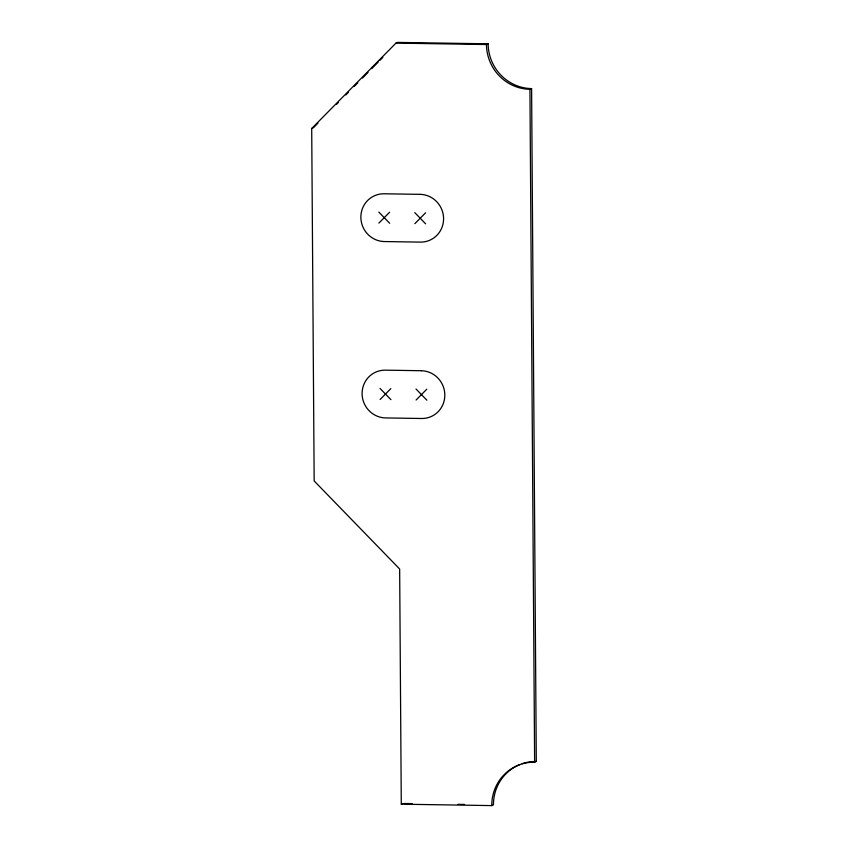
<?xml version="1.0" encoding="UTF-8"?>
<svg xmlns="http://www.w3.org/2000/svg" width="848" height="848" viewBox="0 0 848 848"><rect width="100%" height="100%" fill="white"/><g stroke="black" fill="none" stroke-linecap="round" stroke-linejoin="round"><path stroke-width="1.27" d="M311.704 128.493L395.974 43.11L397.648 42.4L488.13 43.82A44.308 42.951 66.8 0 0 531.601 88.595L536.296 761.472L534.632 762.182A44.308 42.951 66.8 0 0 491.776 805.6L401.284 804.18L399.652 569.008L314.163 480.954L311.704 128.493L313.368 127.783L318 123.087M336.518 104.325L338.373 102.449M345.783 94.944L348.56 92.125M354.114 86.496L357.824 82.744M362.456 78.058L368.011 72.43M371.71 68.667L378.197 62.105M380.052 60.229L382.83 57.41M378.886 223.098L389.603 212.244M414.852 223.66L425.569 212.806M380.127 399.472L390.833 388.617M416.092 400.033L426.798 389.179M395.974 43.11L486.466 44.541L488.13 43.82M534.632 762.182L529.936 89.305L531.601 88.595M401.284 804.18L402.959 803.459M491.776 805.6L493.451 804.89A44.308 42.951 66.8 0 1 519.803 764.567M404.273 803.48L412.139 803.607M458.037 804.328L464.598 804.434M414.778 212.636L425.643 223.83M378.812 212.074L389.677 223.268M416.008 389.009L426.883 400.203M380.042 388.448L390.917 399.641M529.936 89.305A44.308 42.951 66.8 0 1 486.466 44.541M522.198 763.677A44.308 42.951 66.8 0 1 536.296 761.472M420.046 194.351L384.08 193.789A23.998 23.267 66.8 0 0 360.866 217.3A23.998 23.267 66.8 0 0 384.409 241.553L420.385 242.115A23.998 23.267 66.8 0 0 443.589 218.604A23.998 23.267 66.8 0 0 420.046 194.351M421.276 370.724L385.31 370.163A23.998 23.267 66.8 0 0 362.096 393.673A23.998 23.267 66.8 0 0 385.649 417.926L421.615 418.499A23.998 23.267 66.8 0 0 444.818 394.977A23.998 23.267 66.8 0 0 421.276 370.724"/></g></svg>
